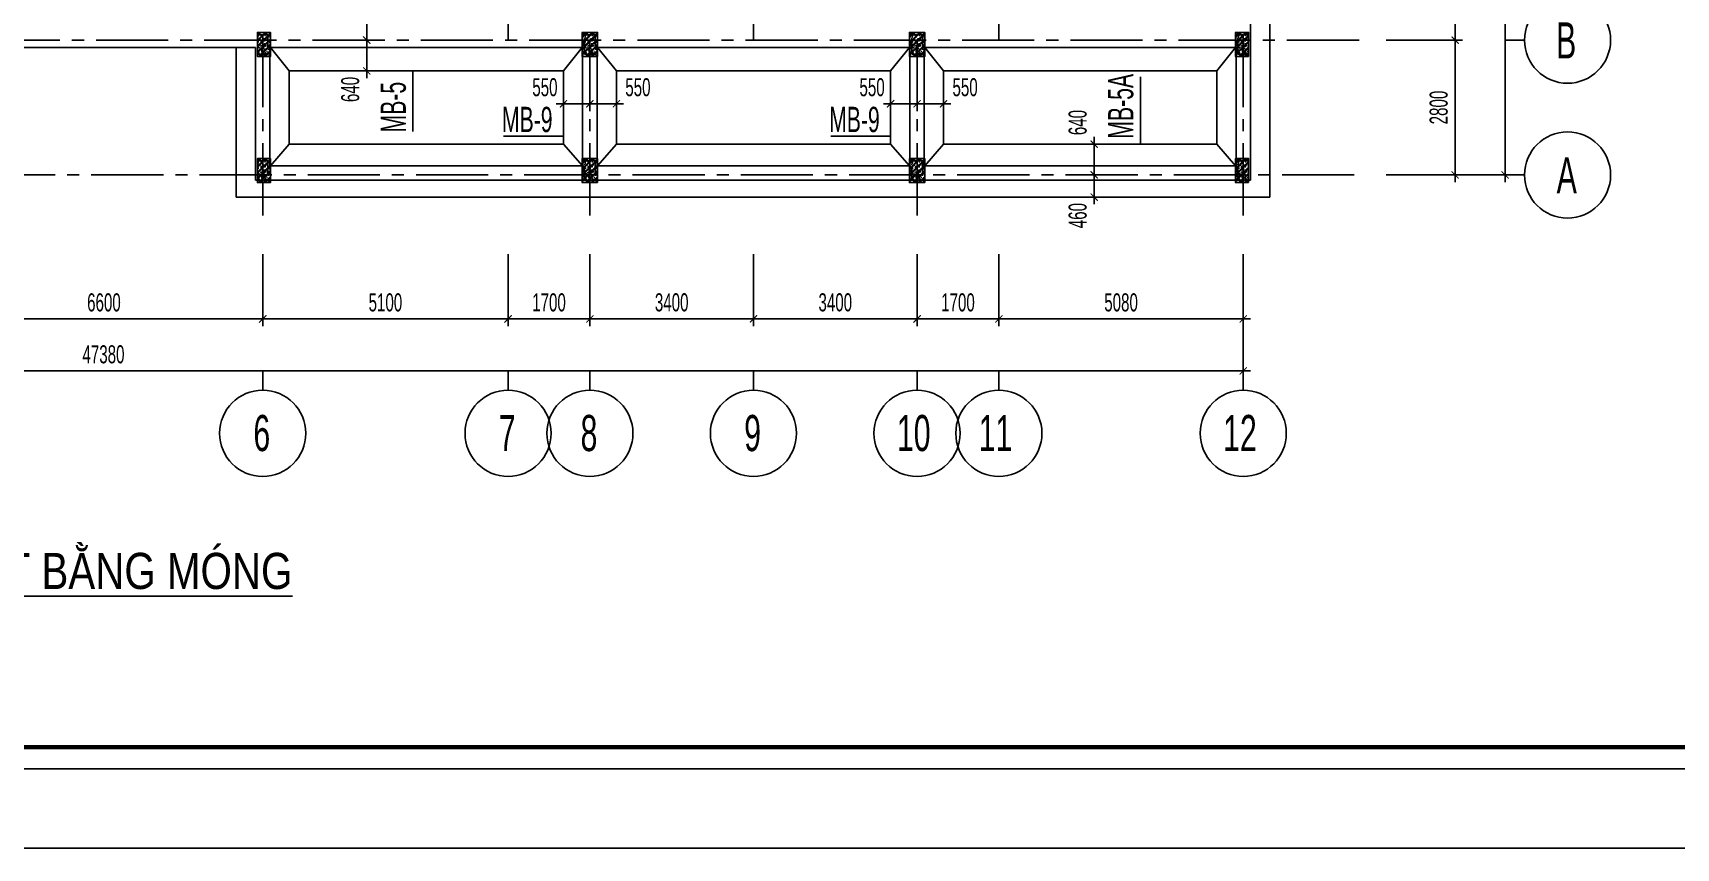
# Model space of a CAD drawing. Header units: millimetres. Extents: x 71 to 1994474, y -338610 to 1053.
# Drawn here: x 1906384 to 1940537, y -249616 to -232687 of the extents above; entities that cross this region are included whole.
import ezdxf
from ezdxf.enums import TextEntityAlignment as Align

# ---------------------------------------------------------------- set-up
doc = ezdxf.new("R2010")
doc.units = ezdxf.units.MM
doc.header["$LTSCALE"] = 1000
doc.header["$MEASUREMENT"] = 0
doc.header["$PDMODE"] = 3
doc.linetypes.add('CENTER2', pattern=[1.125, 0.75, -0.125, 0.125, -0.125])
doc.linetypes.add('HIDDEN', pattern=[0.375, 0.25, -0.125])
doc.layers.get('0').update_dxf_attribs({"linetype": 'CONTINUOUS'})
doc.layers.get('Defpoints').update_dxf_attribs({"linetype": 'CONTINUOUS'})
for name, color, linetype in [('CDC-KHUNGTEN', 7, 'CONTINUOUS'), ('CDC.01.AXIS', 160, 'CENTER2'), ('CDC.02.DIM', 1, 'CONTINUOUS'), ('CDC.03.BORDER', 3, 'CONTINUOUS'), ('CDC.04.HIDDEN', 8, 'HIDDEN'), ('CDC.06.TEXT', 2, 'CONTINUOUS'), ('CDC.09.COLUMN', 4, 'CONTINUOUS'), ('CDC.10.HATCH', 163, 'CONTINUOUS'), ('KCS_CHI', 1, 'CONTINUOUS')]:
    doc.layers.add(name, color=color, linetype=linetype)
doc.layers.add('Hatch1', color=250, linetype='CONTINUOUS', lineweight=5)
doc.styles.add('ARIAL', font='arial.ttf', dxfattribs={"width": 0.6})
doc.dimstyles.new('150', dxfattribs={"dimscale": 150, "dimtxt": 2.5, "dimasz": 1, "dimexe": 1, "dimexo": 0, "dimgap": 1, "dimtad": 1, "dimdec": 0, "dimdsep": 46, "dimtxsty": 'ARIAL', "dimblk": 'ARCHTICK', "dimcen": 1, "dimdle": 1, "dimclrd": 1, "dimclre": 1, "dimclrt": 2, "dimadec": 0, "dimazin": 0, "dimtfac": 0.00072, "dimtdec": 0, "dimtix": 1, "dimtmove": 2, "dimatfit": 3, "dimldrblk": 'ARCHTICK', "dimfxl": 1, "dimtolj": 1, "dimarcsym": 0})

# ---------------------------------------------------------------- blocks, each defined once
blk = doc.blocks.new('_ARCHTICK')
at = {"color": 0, "linetype": 'ByBlock', "const_width": 0.15}
blk.add_lwpolyline([(-0.5, -0.5), (0.5, 0.5)], dxfattribs=at)
blk = doc.blocks.new('*D18')
at = {"layer": 'CDC.02.DIM', "color": 1, "lineweight": -2, "transparency": 16777216}
for p, q in [((1936983, -235787), (1936983, -214707)), ((1934513, -214857), (1937133, -214857)), ((1934513, -235637), (1937133, -235637))]:
    blk.add_line(p, q, dxfattribs=at)
at = {"layer": 'Defpoints', "color": 0, "transparency": 16777216}
for p in [(1934513, -214857), (1936983, -214857), (1934513, -235637)]:
    blk.add_point(p, dxfattribs=at)
at = {"layer": 'CDC.02.DIM', "color": 1, "lineweight": -2, "transparency": 16777216, "xscale": 150, "yscale": 150, "zscale": 150}
for p, rotation in [((1936983, -214857), 90), ((1936983, -235637), 270)]:
    blk.add_blockref('_ARCHTICK', p, dxfattribs=dict(at, rotation=rotation))
at = {"layer": 'CDC.02.DIM', "color": 2, "transparency": 16777216, "insert": (1936642, -225247), "char_height": 375, "attachment_point": 5, "rotation": 90, "style": 'ARIAL'}
blk.add_mtext('\\A1;20780', dxfattribs=at)
blk = doc.blocks.new('*D19')
at = {"layer": 'CDC.02.DIM', "color": 1, "lineweight": -2, "transparency": 16777216}
for p, q in [((1934513, -232837), (1936094, -232837)), ((1935944, -235787), (1935944, -232687)), ((1934513, -235637), (1936094, -235637))]:
    blk.add_line(p, q, dxfattribs=at)
at = {"layer": 'Defpoints', "color": 0, "transparency": 16777216}
for p in [(1934513, -232837), (1935944, -232837), (1934513, -235637)]:
    blk.add_point(p, dxfattribs=at)
at = {"layer": 'CDC.02.DIM', "color": 1, "lineweight": -2, "transparency": 16777216, "xscale": 150, "yscale": 150, "zscale": 150}
for p, rotation in [((1935944, -232837), 90), ((1935944, -235637), 270)]:
    blk.add_blockref('_ARCHTICK', p, dxfattribs=dict(at, rotation=rotation))
at = {"layer": 'CDC.02.DIM', "color": 2, "transparency": 16777216, "insert": (1935603, -234237), "char_height": 375, "attachment_point": 5, "rotation": 90, "style": 'ARIAL'}
blk.add_mtext('\\A1;2800', dxfattribs=at)
blk = doc.blocks.new('*D20')
at = {"layer": 'CDC.02.DIM', "color": 1, "lineweight": -2, "transparency": 16777216}
for p, q in [((1934513, -228347), (1936094, -228347)), ((1935944, -232987), (1935944, -228197)), ((1934513, -232837), (1936094, -232837))]:
    blk.add_line(p, q, dxfattribs=at)
at = {"layer": 'Defpoints', "color": 0, "transparency": 16777216}
for p in [(1934513, -228347), (1935944, -228347), (1934513, -232837)]:
    blk.add_point(p, dxfattribs=at)
at = {"layer": 'CDC.02.DIM', "color": 1, "lineweight": -2, "transparency": 16777216, "xscale": 150, "yscale": 150, "zscale": 150}
for p, rotation in [((1935944, -228347), 90), ((1935944, -232837), 270)]:
    blk.add_blockref('_ARCHTICK', p, dxfattribs=dict(at, rotation=rotation))
at = {"layer": 'CDC.02.DIM', "color": 2, "transparency": 16777216, "insert": (1935603, -230592), "char_height": 375, "attachment_point": 5, "rotation": 90, "style": 'ARIAL'}
blk.add_mtext('\\A1;4490', dxfattribs=at)
blk = doc.blocks.new('*D42')
at = {"layer": 'CDC.02.DIM', "color": 1, "lineweight": -2, "transparency": 16777216}
for p, q in [((1913323, -232227), (1913323, -232987)), ((1912764, -232377), (1913473, -232377)), ((1912764, -232837), (1913473, -232837))]:
    blk.add_line(p, q, dxfattribs=at)
at = {"layer": 'Defpoints', "color": 0, "transparency": 16777216}
for p in [(1912764, -232377), (1912764, -232837), (1913323, -232837)]:
    blk.add_point(p, dxfattribs=at)
at = {"layer": 'CDC.02.DIM', "color": 1, "lineweight": -2, "transparency": 16777216, "xscale": 150, "yscale": 150, "zscale": 150}
for p, rotation in [((1913323, -232377), 90), ((1913323, -232837), 270)]:
    blk.add_blockref('_ARCHTICK', p, dxfattribs=dict(at, rotation=rotation))
at = {"layer": 'CDC.02.DIM', "color": 2, "transparency": 16777216, "insert": (1912981, -231929), "char_height": 375, "attachment_point": 5, "rotation": 90, "style": 'ARIAL'}
blk.add_mtext('\\A1;460', dxfattribs=at)
blk = doc.blocks.new('*D43')
at = {"layer": 'CDC.02.DIM', "color": 1, "lineweight": -2, "transparency": 16777216}
for p, q in [((1912764, -232837), (1913473, -232837)), ((1913323, -232687), (1913323, -233627)), ((1912764, -233477), (1913473, -233477))]:
    blk.add_line(p, q, dxfattribs=at)
at = {"layer": 'Defpoints', "color": 0, "transparency": 16777216}
for p in [(1912764, -232837), (1912764, -233477), (1913323, -233477)]:
    blk.add_point(p, dxfattribs=at)
at = {"layer": 'CDC.02.DIM', "color": 1, "lineweight": -2, "transparency": 16777216, "xscale": 150, "yscale": 150, "zscale": 150}
for p, rotation in [((1913323, -232837), 90), ((1913323, -233477), 270)]:
    blk.add_blockref('_ARCHTICK', p, dxfattribs=dict(at, rotation=rotation))
at = {"layer": 'CDC.02.DIM', "color": 2, "transparency": 16777216, "insert": (1912981, -233862), "char_height": 375, "attachment_point": 5, "rotation": 90, "style": 'ARIAL'}
blk.add_mtext('\\A1;640', dxfattribs=at)
blk = doc.blocks.new('*D44')
at = {"layer": 'CDC.02.DIM', "color": 1, "lineweight": -2, "transparency": 16777216}
for p, q in [((1928442, -234847), (1928442, -235787)), ((1927883, -234997), (1928592, -234997)), ((1927883, -235637), (1928592, -235637))]:
    blk.add_line(p, q, dxfattribs=at)
at = {"layer": 'Defpoints', "color": 0, "transparency": 16777216}
for p in [(1927883, -234997), (1927883, -235637), (1928442, -235637)]:
    blk.add_point(p, dxfattribs=at)
at = {"layer": 'CDC.02.DIM', "color": 1, "lineweight": -2, "transparency": 16777216, "xscale": 150, "yscale": 150, "zscale": 150}
for p, rotation in [((1928442, -234997), 90), ((1928442, -235637), 270)]:
    blk.add_blockref('_ARCHTICK', p, dxfattribs=dict(at, rotation=rotation))
at = {"layer": 'CDC.02.DIM', "color": 2, "transparency": 16777216, "insert": (1928100, -234549), "char_height": 375, "attachment_point": 5, "rotation": 90, "style": 'ARIAL'}
blk.add_mtext('\\A1;640', dxfattribs=at)
blk = doc.blocks.new('*D45')
at = {"layer": 'CDC.02.DIM', "color": 1, "lineweight": -2, "transparency": 16777216}
for p, q in [((1927883, -235637), (1928592, -235637)), ((1928442, -235487), (1928442, -236247)), ((1927883, -236097), (1928592, -236097))]:
    blk.add_line(p, q, dxfattribs=at)
at = {"layer": 'Defpoints', "color": 0, "transparency": 16777216}
for p in [(1927883, -235637), (1927883, -236097), (1928442, -236097)]:
    blk.add_point(p, dxfattribs=at)
at = {"layer": 'CDC.02.DIM', "color": 1, "lineweight": -2, "transparency": 16777216, "xscale": 150, "yscale": 150, "zscale": 150}
for p, rotation in [((1928442, -235637), 90), ((1928442, -236097), 270)]:
    blk.add_blockref('_ARCHTICK', p, dxfattribs=dict(at, rotation=rotation))
at = {"layer": 'CDC.02.DIM', "color": 2, "transparency": 16777216, "insert": (1928100, -236482), "char_height": 375, "attachment_point": 5, "rotation": 90, "style": 'ARIAL'}
blk.add_mtext('\\A1;460', dxfattribs=at)
blk = doc.blocks.new('*D66')
at = {"layer": 'CDC.02.DIM', "color": 1, "lineweight": -2, "transparency": 16777216}
for p, q in [((1917961, -233615), (1917961, -234310)), ((1918511, -233615), (1918511, -234310)), ((1918661, -234160), (1917811, -234160))]:
    blk.add_line(p, q, dxfattribs=at)
at = {"layer": 'Defpoints', "color": 0, "transparency": 16777216}
for p in [(1917961, -233615), (1918511, -233615), (1917961, -234160)]:
    blk.add_point(p, dxfattribs=at)
at = {"layer": 'CDC.02.DIM', "color": 1, "lineweight": -2, "transparency": 16777216, "xscale": 150, "yscale": 150, "zscale": 150, "rotation": 180}
blk.add_blockref('_ARCHTICK', (1917961, -234160), dxfattribs=at)
at = {"layer": 'CDC.02.DIM', "color": 1, "lineweight": -2, "transparency": 16777216, "xscale": 150, "yscale": 150, "zscale": 150}
blk.add_blockref('_ARCHTICK', (1918511, -234160), dxfattribs=at)
at = {"layer": 'CDC.02.DIM', "color": 2, "transparency": 16777216, "insert": (1918959, -233818), "char_height": 375, "attachment_point": 5, "style": 'ARIAL'}
blk.add_mtext('\\A1;550', dxfattribs=at)
blk = doc.blocks.new('*D67')
at = {"layer": 'CDC.02.DIM', "color": 1, "lineweight": -2, "transparency": 16777216}
for p, q in [((1917411, -233615), (1917411, -234310)), ((1917961, -233615), (1917961, -234310)), ((1918111, -234160), (1917261, -234160))]:
    blk.add_line(p, q, dxfattribs=at)
at = {"layer": 'Defpoints', "color": 0, "transparency": 16777216}
for p in [(1917411, -233615), (1917961, -233615), (1917411, -234160)]:
    blk.add_point(p, dxfattribs=at)
at = {"layer": 'CDC.02.DIM', "color": 1, "lineweight": -2, "transparency": 16777216, "xscale": 150, "yscale": 150, "zscale": 150, "rotation": 180}
blk.add_blockref('_ARCHTICK', (1917411, -234160), dxfattribs=at)
at = {"layer": 'CDC.02.DIM', "color": 1, "lineweight": -2, "transparency": 16777216, "xscale": 150, "yscale": 150, "zscale": 150}
blk.add_blockref('_ARCHTICK', (1917961, -234160), dxfattribs=at)
at = {"layer": 'CDC.02.DIM', "color": 2, "transparency": 16777216, "insert": (1917026, -233818), "char_height": 375, "attachment_point": 5, "style": 'ARIAL'}
blk.add_mtext('\\A1;550', dxfattribs=at)
blk = doc.blocks.new('*D68')
at = {"layer": 'CDC.02.DIM', "color": 1, "lineweight": -2, "transparency": 16777216}
for p, q in [((1924761, -233615), (1924761, -234310)), ((1925311, -233615), (1925311, -234310)), ((1925461, -234160), (1924611, -234160))]:
    blk.add_line(p, q, dxfattribs=at)
at = {"layer": 'Defpoints', "color": 0, "transparency": 16777216}
for p in [(1924761, -233615), (1925311, -233615), (1924761, -234160)]:
    blk.add_point(p, dxfattribs=at)
at = {"layer": 'CDC.02.DIM', "color": 1, "lineweight": -2, "transparency": 16777216, "xscale": 150, "yscale": 150, "zscale": 150, "rotation": 180}
blk.add_blockref('_ARCHTICK', (1924761, -234160), dxfattribs=at)
at = {"layer": 'CDC.02.DIM', "color": 1, "lineweight": -2, "transparency": 16777216, "xscale": 150, "yscale": 150, "zscale": 150}
blk.add_blockref('_ARCHTICK', (1925311, -234160), dxfattribs=at)
at = {"layer": 'CDC.02.DIM', "color": 2, "transparency": 16777216, "insert": (1925759, -233818), "char_height": 375, "attachment_point": 5, "style": 'ARIAL'}
blk.add_mtext('\\A1;550', dxfattribs=at)
blk = doc.blocks.new('*D69')
at = {"layer": 'CDC.02.DIM', "color": 1, "lineweight": -2, "transparency": 16777216}
for p, q in [((1924211, -233615), (1924211, -234310)), ((1924761, -233615), (1924761, -234310)), ((1924911, -234160), (1924061, -234160))]:
    blk.add_line(p, q, dxfattribs=at)
at = {"layer": 'Defpoints', "color": 0, "transparency": 16777216}
for p in [(1924211, -233615), (1924761, -233615), (1924211, -234160)]:
    blk.add_point(p, dxfattribs=at)
at = {"layer": 'CDC.02.DIM', "color": 1, "lineweight": -2, "transparency": 16777216, "xscale": 150, "yscale": 150, "zscale": 150, "rotation": 180}
blk.add_blockref('_ARCHTICK', (1924211, -234160), dxfattribs=at)
at = {"layer": 'CDC.02.DIM', "color": 1, "lineweight": -2, "transparency": 16777216, "xscale": 150, "yscale": 150, "zscale": 150}
blk.add_blockref('_ARCHTICK', (1924761, -234160), dxfattribs=at)
at = {"layer": 'CDC.02.DIM', "color": 2, "transparency": 16777216, "insert": (1923826, -233818), "char_height": 375, "attachment_point": 5, "style": 'ARIAL'}
blk.add_mtext('\\A1;550', dxfattribs=at)
blk = doc.blocks.new('*D439')
at = {"layer": 'CDC.02.DIM', "color": 1, "lineweight": -2, "transparency": 16777216}
for p, q in [((1884161, -237280), (1884161, -239856)), ((1931541, -237280), (1931541, -239856)), ((1884011, -239706), (1931691, -239706))]:
    blk.add_line(p, q, dxfattribs=at)
at = {"layer": 'Defpoints', "color": 0, "transparency": 16777216}
for p in [(1884161, -237280), (1931541, -237280), (1931541, -239706)]:
    blk.add_point(p, dxfattribs=at)
at = {"layer": 'CDC.02.DIM', "color": 1, "lineweight": -2, "transparency": 16777216, "xscale": 150, "yscale": 150, "zscale": 150, "rotation": 180}
blk.add_blockref('_ARCHTICK', (1884161, -239706), dxfattribs=at)
at = {"layer": 'CDC.02.DIM', "color": 1, "lineweight": -2, "transparency": 16777216, "xscale": 150, "yscale": 150, "zscale": 150}
blk.add_blockref('_ARCHTICK', (1931541, -239706), dxfattribs=at)
at = {"layer": 'CDC.02.DIM', "color": 2, "transparency": 16777216, "insert": (1907851, -239364), "char_height": 375, "attachment_point": 5, "style": 'ARIAL'}
blk.add_mtext('\\A1;47380', dxfattribs=at)
blk = doc.blocks.new('*D442')
at = {"layer": 'CDC.02.DIM', "color": 1, "lineweight": -2, "transparency": 16777216}
for p, q in [((1904561, -237280), (1904561, -238777)), ((1911161, -237280), (1911161, -238777)), ((1904411, -238627), (1911311, -238627))]:
    blk.add_line(p, q, dxfattribs=at)
at = {"layer": 'Defpoints', "color": 0, "transparency": 16777216}
for p in [(1904561, -237280), (1911161, -237280), (1911161, -238627)]:
    blk.add_point(p, dxfattribs=at)
at = {"layer": 'CDC.02.DIM', "color": 1, "lineweight": -2, "transparency": 16777216, "xscale": 150, "yscale": 150, "zscale": 150, "rotation": 180}
blk.add_blockref('_ARCHTICK', (1904561, -238627), dxfattribs=at)
at = {"layer": 'CDC.02.DIM', "color": 1, "lineweight": -2, "transparency": 16777216, "xscale": 150, "yscale": 150, "zscale": 150}
blk.add_blockref('_ARCHTICK', (1911161, -238627), dxfattribs=at)
at = {"layer": 'CDC.02.DIM', "color": 2, "transparency": 16777216, "insert": (1907861, -238286), "char_height": 375, "attachment_point": 5, "style": 'ARIAL'}
blk.add_mtext('\\A1;6600', dxfattribs=at)
blk = doc.blocks.new('*D443')
at = {"layer": 'CDC.02.DIM', "color": 1, "lineweight": -2, "transparency": 16777216}
for p, q in [((1917961, -237280), (1917961, -238777)), ((1921361, -237280), (1921361, -238777)), ((1917811, -238627), (1921511, -238627))]:
    blk.add_line(p, q, dxfattribs=at)
at = {"layer": 'Defpoints', "color": 0, "transparency": 16777216}
for p in [(1917961, -237280), (1921361, -237280), (1921361, -238627)]:
    blk.add_point(p, dxfattribs=at)
at = {"layer": 'CDC.02.DIM', "color": 1, "lineweight": -2, "transparency": 16777216, "xscale": 150, "yscale": 150, "zscale": 150, "rotation": 180}
blk.add_blockref('_ARCHTICK', (1917961, -238627), dxfattribs=at)
at = {"layer": 'CDC.02.DIM', "color": 1, "lineweight": -2, "transparency": 16777216, "xscale": 150, "yscale": 150, "zscale": 150}
blk.add_blockref('_ARCHTICK', (1921361, -238627), dxfattribs=at)
at = {"layer": 'CDC.02.DIM', "color": 2, "transparency": 16777216, "insert": (1919661, -238285), "char_height": 375, "attachment_point": 5, "style": 'ARIAL'}
blk.add_mtext('\\A1;3400', dxfattribs=at)
blk = doc.blocks.new('*D444')
at = {"layer": 'CDC.02.DIM', "color": 1, "lineweight": -2, "transparency": 16777216}
for p, q in [((1926461, -237280), (1926461, -238777)), ((1931541, -237280), (1931541, -238777)), ((1926311, -238627), (1931691, -238627))]:
    blk.add_line(p, q, dxfattribs=at)
at = {"layer": 'Defpoints', "color": 0, "transparency": 16777216}
for p in [(1926461, -237280), (1931541, -237280), (1931541, -238627)]:
    blk.add_point(p, dxfattribs=at)
at = {"layer": 'CDC.02.DIM', "color": 1, "lineweight": -2, "transparency": 16777216, "xscale": 150, "yscale": 150, "zscale": 150, "rotation": 180}
blk.add_blockref('_ARCHTICK', (1926461, -238627), dxfattribs=at)
at = {"layer": 'CDC.02.DIM', "color": 1, "lineweight": -2, "transparency": 16777216, "xscale": 150, "yscale": 150, "zscale": 150}
blk.add_blockref('_ARCHTICK', (1931541, -238627), dxfattribs=at)
at = {"layer": 'CDC.02.DIM', "color": 2, "transparency": 16777216, "insert": (1929001, -238286), "char_height": 375, "attachment_point": 5, "style": 'ARIAL'}
blk.add_mtext('\\A1;5080', dxfattribs=at)
blk = doc.blocks.new('*D445')
at = {"layer": 'CDC.02.DIM', "color": 1, "lineweight": -2, "transparency": 16777216}
for p, q in [((1911161, -237280), (1911161, -238777)), ((1916261, -237280), (1916261, -238777)), ((1911011, -238627), (1916411, -238627))]:
    blk.add_line(p, q, dxfattribs=at)
at = {"layer": 'Defpoints', "color": 0, "transparency": 16777216}
for p in [(1911161, -237280), (1916261, -237280), (1916261, -238627)]:
    blk.add_point(p, dxfattribs=at)
at = {"layer": 'CDC.02.DIM', "color": 1, "lineweight": -2, "transparency": 16777216, "xscale": 150, "yscale": 150, "zscale": 150, "rotation": 180}
blk.add_blockref('_ARCHTICK', (1911161, -238627), dxfattribs=at)
at = {"layer": 'CDC.02.DIM', "color": 1, "lineweight": -2, "transparency": 16777216, "xscale": 150, "yscale": 150, "zscale": 150}
blk.add_blockref('_ARCHTICK', (1916261, -238627), dxfattribs=at)
at = {"layer": 'CDC.02.DIM', "color": 2, "transparency": 16777216, "insert": (1913711, -238286), "char_height": 375, "attachment_point": 5, "style": 'ARIAL'}
blk.add_mtext('\\A1;5100', dxfattribs=at)
blk = doc.blocks.new('*D446')
at = {"layer": 'CDC.02.DIM', "color": 1, "lineweight": -2, "transparency": 16777216}
for p, q in [((1921361, -237280), (1921361, -238777)), ((1924761, -237280), (1924761, -238777)), ((1924911, -238627), (1921211, -238627))]:
    blk.add_line(p, q, dxfattribs=at)
at = {"layer": 'Defpoints', "color": 0, "transparency": 16777216}
for p in [(1921361, -237280), (1924761, -237280), (1921361, -238627)]:
    blk.add_point(p, dxfattribs=at)
at = {"layer": 'CDC.02.DIM', "color": 1, "lineweight": -2, "transparency": 16777216, "xscale": 150, "yscale": 150, "zscale": 150, "rotation": 180}
blk.add_blockref('_ARCHTICK', (1921361, -238627), dxfattribs=at)
at = {"layer": 'CDC.02.DIM', "color": 1, "lineweight": -2, "transparency": 16777216, "xscale": 150, "yscale": 150, "zscale": 150}
blk.add_blockref('_ARCHTICK', (1924761, -238627), dxfattribs=at)
at = {"layer": 'CDC.02.DIM', "color": 2, "transparency": 16777216, "insert": (1923061, -238285), "char_height": 375, "attachment_point": 5, "style": 'ARIAL'}
blk.add_mtext('\\A1;3400', dxfattribs=at)
blk = doc.blocks.new('*D449')
at = {"layer": 'CDC.02.DIM', "color": 1, "lineweight": -2, "transparency": 16777216}
for p, q in [((1924761, -237280), (1924761, -238777)), ((1926461, -237280), (1926461, -238777)), ((1926611, -238627), (1924611, -238627))]:
    blk.add_line(p, q, dxfattribs=at)
at = {"layer": 'Defpoints', "color": 0, "transparency": 16777216}
for p in [(1924761, -237280), (1926461, -237280), (1924761, -238627)]:
    blk.add_point(p, dxfattribs=at)
at = {"layer": 'CDC.02.DIM', "color": 1, "lineweight": -2, "transparency": 16777216, "xscale": 150, "yscale": 150, "zscale": 150, "rotation": 180}
blk.add_blockref('_ARCHTICK', (1924761, -238627), dxfattribs=at)
at = {"layer": 'CDC.02.DIM', "color": 1, "lineweight": -2, "transparency": 16777216, "xscale": 150, "yscale": 150, "zscale": 150}
blk.add_blockref('_ARCHTICK', (1926461, -238627), dxfattribs=at)
at = {"layer": 'CDC.02.DIM', "color": 2, "transparency": 16777216, "insert": (1925611, -238286), "char_height": 375, "attachment_point": 5, "style": 'ARIAL'}
blk.add_mtext('\\A1;1700', dxfattribs=at)
blk = doc.blocks.new('*D450')
at = {"layer": 'CDC.02.DIM', "color": 1, "lineweight": -2, "transparency": 16777216}
for p, q in [((1916261, -237280), (1916261, -238777)), ((1917961, -237280), (1917961, -238777)), ((1916111, -238627), (1918111, -238627))]:
    blk.add_line(p, q, dxfattribs=at)
at = {"layer": 'Defpoints', "color": 0, "transparency": 16777216}
for p in [(1916261, -237280), (1917961, -237280), (1917961, -238627)]:
    blk.add_point(p, dxfattribs=at)
at = {"layer": 'CDC.02.DIM', "color": 1, "lineweight": -2, "transparency": 16777216, "xscale": 150, "yscale": 150, "zscale": 150, "rotation": 180}
blk.add_blockref('_ARCHTICK', (1916261, -238627), dxfattribs=at)
at = {"layer": 'CDC.02.DIM', "color": 1, "lineweight": -2, "transparency": 16777216, "xscale": 150, "yscale": 150, "zscale": 150}
blk.add_blockref('_ARCHTICK', (1917961, -238627), dxfattribs=at)
at = {"layer": 'CDC.02.DIM', "color": 2, "transparency": 16777216, "insert": (1917111, -238286), "char_height": 375, "attachment_point": 5, "style": 'ARIAL'}
blk.add_mtext('\\A1;1700', dxfattribs=at)
blk = doc.blocks.new('Khung tên chuẩn')
at = {"layer": 'CDC-KHUNGTEN', "color": 8}
blk.add_lwpolyline([(30850, -246609), (38754, -246609), (38754, -189409), (-41246, -189409), (-41246, -246609), (30850, -246609)], dxfattribs=at)
at = {"layer": 'CDC-KHUNGTEN', "color": 255, "lineweight": 60}
blk.add_lwpolyline([(30654, -246309), (30654, -189709), (-40946, -189709), (-40946, -246309), (30654, -246309)], close=True, dxfattribs=at)
at = {"layer": 'Defpoints', "color": 1, "ltscale": 0.2}
blk.add_lwpolyline([(-44246, -247709), (-44246, -188309), (39854, -188309), (39854, -247709), (-44246, -247709)], close=True, dxfattribs=at)

msp = doc.modelspace()

# ---------------------------------------------------------------- hatches: boundary and pattern name
at = {"layer": 'CDC.10.HATCH'}
h = msp.add_hatch(dxfattribs=at)
h.set_pattern_fill('1BETONG2-BOP', color=256, scale=20, angle=90, style=0, pattern_type=2)
h.set_pattern_definition([(140, (25622.73, -388975.18), (12.550427, 143.4520365), [15, -165]), (85, (25622.73, -388975.18), (-150.438427, -27.750267), [12, -132]), (190.4514, (25623.78, -388963.22), (-137.887908, 115.701876), [12.748038, -140.228422]), (136.1842, (25582.73, -388975.18), (33.103803, 213.44821), [22.5, -247.5]), (186.6356, (25585.49, -388957.39), (-194.823574, 186.93254), [19.122058, -210.3426]), (81.1842, (25582.73, -388975.18), (-194.82372, 186.93239), [18, -198]), (111, (25592.73, -388955.18), (80.523778, 119.3814104), [15, -165]), (316, (25592.73, -388955.18), (73.107962, 134.376424), [12, -132]), (161.4514, (25599.44, -388945.23), (-64.506099, 168.044526), [12.748038, -140.228422]), (157.5, (25622.73, -388975.175), (-58.8748924, -31.1832367), [0, -130.4, 0, -134, 0, -132.5]), (94.5, (25622.73, -388975.175), (-76.0206377, 56.6701848), [0, -76.4, 0, -127.4, 0, -50.5]), (57.5, (25622.73, -389019.775), (4.5109743, 106.7644872), [0, -50, 0, -156, 0, -207]), (47.5, (25622.73, -389039.775), (-20.0209965, 116.637234), [0, -65, 0, -103.6, 0, -147]), (45, (25622.73, -388975.175), (-60.1040764, 60.1040764), []), (45, (25598.23, -388975.175), (-60.1040764, 60.1040764), [])])
h.paths.add_polyline_path([(1911050.5, -232677.5), (1911050.5, -233177.5), (1911320.5, -233177.5), (1911320.5, -232677.5)])
h = msp.add_hatch(dxfattribs=at)
h.set_pattern_fill('1BETONG2-BOP', color=256, scale=20, angle=90, style=0, pattern_type=2)
h.set_pattern_definition([(140, (32422.73, -388975.18), (12.550427, 143.4520365), [15, -165]), (85, (32422.73, -388975.18), (-150.438427, -27.750267), [12, -132]), (190.4514, (32423.78, -388963.22), (-137.887908, 115.701876), [12.748038, -140.228422]), (136.1842, (32382.73, -388975.18), (33.103803, 213.44821), [22.5, -247.5]), (186.6356, (32385.49, -388957.39), (-194.823574, 186.93254), [19.122058, -210.3426]), (81.1842, (32382.73, -388975.18), (-194.82372, 186.93239), [18, -198]), (111, (32392.73, -388955.18), (80.523778, 119.3814104), [15, -165]), (316, (32392.73, -388955.18), (73.107962, 134.376424), [12, -132]), (161.4514, (32399.44, -388945.23), (-64.506099, 168.044526), [12.748038, -140.228422]), (157.5, (32422.73, -388975.175), (-58.8748924, -31.1832367), [0, -130.4, 0, -134, 0, -132.5]), (94.5, (32422.73, -388975.175), (-76.0206377, 56.6701848), [0, -76.4, 0, -127.4, 0, -50.5]), (57.5, (32422.73, -389019.775), (4.5109743, 106.7644872), [0, -50, 0, -156, 0, -207]), (47.5, (32422.73, -389039.775), (-20.0209965, 116.637234), [0, -65, 0, -103.6, 0, -147]), (45, (32422.73, -388975.175), (-60.1040764, 60.1040764), []), (45, (32398.23, -388975.175), (-60.1040764, 60.1040764), [])])
h.paths.add_polyline_path([(1918120.5, -232677.5), (1917800.5, -232677.5), (1917800.5, -233177.5), (1918120.5, -233177.5)])
h = msp.add_hatch(dxfattribs=at)
h.set_pattern_fill('1BETONG2-BOP', color=256, scale=20, angle=90, style=0, pattern_type=2)
h.set_pattern_definition([(140, (39222.73, -388975.18), (12.550427, 143.4520365), [15, -165]), (85, (39222.73, -388975.18), (-150.438427, -27.750267), [12, -132]), (190.4514, (39223.78, -388963.22), (-137.887908, 115.701876), [12.748038, -140.228422]), (136.1842, (39182.73, -388975.18), (33.103803, 213.44821), [22.5, -247.5]), (186.6356, (39185.49, -388957.39), (-194.823574, 186.93254), [19.122058, -210.3426]), (81.1842, (39182.73, -388975.18), (-194.82372, 186.93239), [18, -198]), (111, (39192.73, -388955.18), (80.523778, 119.3814104), [15, -165]), (316, (39192.73, -388955.18), (73.107962, 134.376424), [12, -132]), (161.4514, (39199.44, -388945.23), (-64.506099, 168.044526), [12.748038, -140.228422]), (157.5, (39222.73, -388975.175), (-58.8748924, -31.1832367), [0, -130.4, 0, -134, 0, -132.5]), (94.5, (39222.73, -388975.175), (-76.0206377, 56.6701848), [0, -76.4, 0, -127.4, 0, -50.5]), (57.5, (39222.73, -389019.775), (4.5109743, 106.7644872), [0, -50, 0, -156, 0, -207]), (47.5, (39222.73, -389039.775), (-20.0209965, 116.637234), [0, -65, 0, -103.6, 0, -147]), (45, (39222.73, -388975.175), (-60.1040764, 60.1040764), []), (45, (39198.23, -388975.175), (-60.1040764, 60.1040764), [])])
h.paths.add_polyline_path([(1924920.5, -232677.5), (1924600.5, -232677.5), (1924600.5, -233177.5), (1924920.5, -233177.5)])
h = msp.add_hatch(dxfattribs=at)
h.set_pattern_fill('1BETONG2-BOP', color=256, scale=20, angle=90, style=0, pattern_type=2)
h.set_pattern_definition([(140, (46002.73, -388975.18), (12.550427, 143.4520365), [15, -165]), (85, (46002.73, -388975.18), (-150.438427, -27.750267), [12, -132]), (190.4514, (46003.78, -388963.22), (-137.887908, 115.701876), [12.748038, -140.228422]), (136.1842, (45962.73, -388975.18), (33.103803, 213.44821), [22.5, -247.5]), (186.6356, (45965.49, -388957.39), (-194.823574, 186.93254), [19.122058, -210.3426]), (81.1842, (45962.73, -388975.18), (-194.82372, 186.93239), [18, -198]), (111, (45972.73, -388955.18), (80.523778, 119.3814104), [15, -165]), (316, (45972.73, -388955.18), (73.107962, 134.376424), [12, -132]), (161.4514, (45979.44, -388945.23), (-64.506099, 168.044526), [12.748038, -140.228422]), (157.5, (46002.73, -388975.175), (-58.8748924, -31.1832367), [0, -130.4, 0, -134, 0, -132.5]), (94.5, (46002.73, -388975.175), (-76.0206377, 56.6701848), [0, -76.4, 0, -127.4, 0, -50.5]), (57.5, (46002.73, -389019.775), (4.5109743, 106.7644872), [0, -50, 0, -156, 0, -207]), (47.5, (46002.73, -389039.775), (-20.0209965, 116.637234), [0, -65, 0, -103.6, 0, -147]), (45, (46002.73, -388975.175), (-60.1040764, 60.1040764), []), (45, (45978.23, -388975.175), (-60.1040764, 60.1040764), [])])
h.paths.add_polyline_path([(1931650.5, -233177.5), (1931650.5, -232677.5), (1931380.5, -232677.5), (1931380.5, -233177.5)])
h = msp.add_hatch(dxfattribs=at)
h.set_pattern_fill('1BETONG2-BOP', color=256, scale=20, angle=90, style=0, pattern_type=2)
h.set_pattern_definition([(140, (25622.73, -391595.18), (12.550427, 143.4520365), [15, -165]), (85, (25622.73, -391595.18), (-150.438427, -27.750267), [12, -132]), (190.4514, (25623.78, -391583.22), (-137.887908, 115.701876), [12.748038, -140.228422]), (136.1842, (25582.73, -391595.18), (33.103803, 213.44821), [22.5, -247.5]), (186.6356, (25585.49, -391577.39), (-194.823574, 186.93254), [19.122058, -210.3426]), (81.1842, (25582.73, -391595.18), (-194.82372, 186.93239), [18, -198]), (111, (25592.73, -391575.18), (80.523778, 119.3814104), [15, -165]), (316, (25592.73, -391575.18), (73.107962, 134.376424), [12, -132]), (161.4514, (25599.44, -391565.23), (-64.506099, 168.044526), [12.748038, -140.228422]), (157.5, (25622.73, -391595.175), (-58.8748924, -31.1832367), [0, -130.4, 0, -134, 0, -132.5]), (94.5, (25622.73, -391595.175), (-76.0206377, 56.6701848), [0, -76.4, 0, -127.4, 0, -50.5]), (57.5, (25622.73, -391639.775), (4.5109743, 106.7644872), [0, -50, 0, -156, 0, -207]), (47.5, (25622.73, -391659.775), (-20.0209965, 116.637234), [0, -65, 0, -103.6, 0, -147]), (45, (25622.73, -391595.175), (-60.1040764, 60.1040764), []), (45, (25598.23, -391595.175), (-60.1040764, 60.1040764), [])])
h.paths.add_polyline_path([(1911050.5, -235297.5), (1911050.5, -235797.5), (1911320.5, -235797.5), (1911320.5, -235297.5)])
h = msp.add_hatch(dxfattribs=at)
h.set_pattern_fill('1BETONG2-BOP', color=256, scale=20, angle=90, style=0, pattern_type=2)
h.set_pattern_definition([(140, (32422.73, -391595.18), (12.550427, 143.4520365), [15, -165]), (85, (32422.73, -391595.18), (-150.438427, -27.750267), [12, -132]), (190.4514, (32423.78, -391583.22), (-137.887908, 115.701876), [12.748038, -140.228422]), (136.1842, (32382.73, -391595.18), (33.103803, 213.44821), [22.5, -247.5]), (186.6356, (32385.49, -391577.39), (-194.823574, 186.93254), [19.122058, -210.3426]), (81.1842, (32382.73, -391595.18), (-194.82372, 186.93239), [18, -198]), (111, (32392.73, -391575.18), (80.523778, 119.3814104), [15, -165]), (316, (32392.73, -391575.18), (73.107962, 134.376424), [12, -132]), (161.4514, (32399.44, -391565.23), (-64.506099, 168.044526), [12.748038, -140.228422]), (157.5, (32422.73, -391595.175), (-58.8748924, -31.1832367), [0, -130.4, 0, -134, 0, -132.5]), (94.5, (32422.73, -391595.175), (-76.0206377, 56.6701848), [0, -76.4, 0, -127.4, 0, -50.5]), (57.5, (32422.73, -391639.775), (4.5109743, 106.7644872), [0, -50, 0, -156, 0, -207]), (47.5, (32422.73, -391659.775), (-20.0209965, 116.637234), [0, -65, 0, -103.6, 0, -147]), (45, (32422.73, -391595.175), (-60.1040764, 60.1040764), []), (45, (32398.23, -391595.175), (-60.1040764, 60.1040764), [])])
h.paths.add_polyline_path([(1918120.5, -235297.5), (1917800.5, -235297.5), (1917800.5, -235797.5), (1918120.5, -235797.5)])
h = msp.add_hatch(dxfattribs=at)
h.set_pattern_fill('1BETONG2-BOP', color=256, scale=20, angle=90, style=0, pattern_type=2)
h.set_pattern_definition([(140, (39222.73, -391595.18), (12.550427, 143.4520365), [15, -165]), (85, (39222.73, -391595.18), (-150.438427, -27.750267), [12, -132]), (190.4514, (39223.78, -391583.22), (-137.887908, 115.701876), [12.748038, -140.228422]), (136.1842, (39182.73, -391595.18), (33.103803, 213.44821), [22.5, -247.5]), (186.6356, (39185.49, -391577.39), (-194.823574, 186.93254), [19.122058, -210.3426]), (81.1842, (39182.73, -391595.18), (-194.82372, 186.93239), [18, -198]), (111, (39192.73, -391575.18), (80.523778, 119.3814104), [15, -165]), (316, (39192.73, -391575.18), (73.107962, 134.376424), [12, -132]), (161.4514, (39199.44, -391565.23), (-64.506099, 168.044526), [12.748038, -140.228422]), (157.5, (39222.73, -391595.175), (-58.8748924, -31.1832367), [0, -130.4, 0, -134, 0, -132.5]), (94.5, (39222.73, -391595.175), (-76.0206377, 56.6701848), [0, -76.4, 0, -127.4, 0, -50.5]), (57.5, (39222.73, -391639.775), (4.5109743, 106.7644872), [0, -50, 0, -156, 0, -207]), (47.5, (39222.73, -391659.775), (-20.0209965, 116.637234), [0, -65, 0, -103.6, 0, -147]), (45, (39222.73, -391595.175), (-60.1040764, 60.1040764), []), (45, (39198.23, -391595.175), (-60.1040764, 60.1040764), [])])
h.paths.add_polyline_path([(1924920.5, -235297.5), (1924600.5, -235297.5), (1924600.5, -235797.5), (1924920.5, -235797.5)])
h = msp.add_hatch(dxfattribs=at)
h.set_pattern_fill('1BETONG2-BOP', color=256, scale=20, angle=90, style=0, pattern_type=2)
h.set_pattern_definition([(140, (46002.73, -391595.18), (12.550427, 143.4520365), [15, -165]), (85, (46002.73, -391595.18), (-150.438427, -27.750267), [12, -132]), (190.4514, (46003.78, -391583.22), (-137.887908, 115.701876), [12.748038, -140.228422]), (136.1842, (45962.73, -391595.18), (33.103803, 213.44821), [22.5, -247.5]), (186.6356, (45965.49, -391577.39), (-194.823574, 186.93254), [19.122058, -210.3426]), (81.1842, (45962.73, -391595.18), (-194.82372, 186.93239), [18, -198]), (111, (45972.73, -391575.18), (80.523778, 119.3814104), [15, -165]), (316, (45972.73, -391575.18), (73.107962, 134.376424), [12, -132]), (161.4514, (45979.44, -391565.23), (-64.506099, 168.044526), [12.748038, -140.228422]), (157.5, (46002.73, -391595.175), (-58.8748924, -31.1832367), [0, -130.4, 0, -134, 0, -132.5]), (94.5, (46002.73, -391595.175), (-76.0206377, 56.6701848), [0, -76.4, 0, -127.4, 0, -50.5]), (57.5, (46002.73, -391639.775), (4.5109743, 106.7644872), [0, -50, 0, -156, 0, -207]), (47.5, (46002.73, -391659.775), (-20.0209965, 116.637234), [0, -65, 0, -103.6, 0, -147]), (45, (46002.73, -391595.175), (-60.1040764, 60.1040764), []), (45, (45978.23, -391595.175), (-60.1040764, 60.1040764), [])])
h.paths.add_polyline_path([(1931650.5, -235797.5), (1931650.5, -235297.5), (1931380.5, -235297.5), (1931380.5, -235797.5)])

# ---------------------------------------------------------------- linework, layer by layer
at = {"layer": 'CDC.01.AXIS', "ltscale": 2}
for p, q in [((1911160.5, -236477.9), (1911160.5, -213839.1)), ((1916260.5, -232837.5), (1916260.5, -213839.1)), ((1921360.5, -232837.5), (1921360.5, -213839.1)), ((1926460.5, -232837.5), (1926460.5, -213839.1)), ((1931540.5, -236477.9), (1931540.5, -213839.1)), ((1933947, -232837.5), (1881790.1, -232837.5)), ((1917960.5, -236477.9), (1917960.5, -232837.5)), ((1924760.5, -236477.9), (1924760.5, -232837.5)), ((1933847, -235637.5), (1881690.1, -235637.5))]:
    msp.add_line(p, q, dxfattribs=at)
at = {"layer": 'CDC.02.DIM'}
for p, q in [((1914284, -233477.5), (1914284, -234737.2)), ((1929403, -234997.5), (1929403, -233598.8)), ((1917410.5, -234834.1), (1916165.6, -234834.1)), ((1924210.5, -234834.1), (1922965.6, -234834.1))]:
    msp.add_line(p, q, dxfattribs=at)
at = {"layer": 'CDC.03.BORDER'}
for p, q in [((1932090.5, -214307.5), (1932090.5, -233477.5)), ((1931690.5, -235747.5), (1931690.5, -214707.5)), ((1911010.5, -232987.5), (1904710.5, -232987.5)), ((1910610.5, -232987.5), (1910610.5, -236097.5)), ((1911010.5, -235747.5), (1911010.5, -232987.5)), ((1911310.5, -235447.5), (1911310.5, -232987.5)), ((1917810.5, -232987.5), (1911310.5, -232987.5)), ((1911710.5, -233477.5), (1911320.5, -232987.5)), ((1917410.5, -233477.5), (1917800.5, -232987.5)), ((1917810.5, -235447.5), (1917810.5, -232987.5)), ((1918110.5, -235447.5), (1918110.5, -232987.5)), ((1924610.5, -232987.5), (1918110.5, -232987.5)), ((1918510.5, -233477.5), (1918120.5, -232987.5)), ((1924210.5, -233477.5), (1924600.5, -232987.5)), ((1924610.5, -235452.1), (1924610.5, -232987.5)), ((1931390.5, -232987.5), (1924910.5, -232987.5)), ((1924910.5, -235452.1), (1924910.5, -232987.5)), ((1925310.5, -233477.5), (1924920.5, -232987.5)), ((1930990.5, -233477.5), (1931380.5, -232987.5)), ((1931390.5, -235447.5), (1931390.5, -232987.5)), ((1911710.5, -233477.5), (1911710.5, -234997.5)), ((1917410.5, -233477.5), (1911710.5, -233477.5)), ((1917410.5, -233477.5), (1917410.5, -234997.5)), ((1918510.5, -233477.5), (1918510.5, -234997.5)), ((1924210.5, -233477.5), (1918510.5, -233477.5)), ((1924210.5, -233477.5), (1924210.5, -234997.5)), ((1930990.5, -233477.5), (1925310.5, -233477.5)), ((1925310.5, -233477.5), (1925310.5, -234997.5)), ((1930990.5, -233477.5), (1930990.5, -234997.5)), ((1932090.5, -233477.5), (1932090.5, -236097.5)), ((1911710.5, -234997.5), (1911320.5, -235447.5)), ((1917410.5, -234997.5), (1911710.5, -234997.5)), ((1917410.5, -234997.5), (1917810.5, -235447.5)), ((1918510.5, -234997.5), (1918120.5, -235447.5)), ((1924210.5, -234997.5), (1918510.5, -234997.5)), ((1924210.5, -234997.5), (1924600.5, -235447.5)), ((1925310.5, -234997.5), (1924920.5, -235447.5)), ((1930990.5, -234997.5), (1925310.5, -234997.5)), ((1930990.5, -234997.5), (1931380.5, -235447.5)), ((1917810.5, -235447.5), (1911310.5, -235447.5)), ((1924610.5, -235447.5), (1918110.5, -235447.5)), ((1931390.5, -235447.5), (1924910.5, -235447.5)), ((1931690.5, -235747.5), (1911010.5, -235747.5)), ((1932090.5, -236097.5), (1910610.5, -236097.5))]:
    msp.add_line(p, q, dxfattribs=at)
at = {"layer": 'CDC.04.HIDDEN'}
for points in [[(1911270.5, -233127.5), (1911050.5, -233127.5), (1911050.5, -232727.5), (1911270.5, -232727.5)], [(1918070.5, -233127.5), (1917850.5, -233127.5), (1917850.5, -232727.5), (1918070.5, -232727.5)], [(1924870.5, -233127.5), (1924650.5, -233127.5), (1924650.5, -232727.5), (1924870.5, -232727.5)], [(1931650.5, -233127.5), (1931430.5, -233127.5), (1931430.5, -232727.5), (1931650.5, -232727.5)], [(1911270.5, -235747.5), (1911050.5, -235747.5), (1911050.5, -235347.5), (1911270.5, -235347.5)], [(1918070.5, -235747.5), (1917850.5, -235747.5), (1917850.5, -235347.5), (1918070.5, -235347.5)], [(1924870.5, -235747.5), (1924650.5, -235747.5), (1924650.5, -235347.5), (1924870.5, -235347.5)], [(1931650.5, -235747.5), (1931430.5, -235747.5), (1931430.5, -235347.5), (1931650.5, -235347.5)]]:
    msp.add_lwpolyline(points, close=True, dxfattribs=at)
at = {"layer": 'CDC.09.COLUMN'}
for points in [[(1911320.5, -233177.5), (1911050.5, -233177.5), (1911050.5, -232677.5), (1911320.5, -232677.5)], [(1918120.5, -233177.5), (1917800.5, -233177.5), (1917800.5, -232677.5), (1918120.5, -232677.5)], [(1924920.5, -233177.5), (1924600.5, -233177.5), (1924600.5, -232677.5), (1924920.5, -232677.5)], [(1931650.5, -233177.5), (1931380.5, -233177.5), (1931380.5, -232677.5), (1931650.5, -232677.5)], [(1911320.5, -235797.5), (1911050.5, -235797.5), (1911050.5, -235297.5), (1911320.5, -235297.5)], [(1918120.5, -235797.5), (1917800.5, -235797.5), (1917800.5, -235297.5), (1918120.5, -235297.5)], [(1924920.5, -235797.5), (1924600.5, -235797.5), (1924600.5, -235297.5), (1924920.5, -235297.5)], [(1931650.5, -235797.5), (1931380.5, -235797.5), (1931380.5, -235297.5), (1931650.5, -235297.5)]]:
    msp.add_lwpolyline(points, close=True, dxfattribs=at)
at = {"layer": 'KCS_CHI'}
for p, q in [((1936983.1, -232838.1), (1937385.2, -232838.1)), ((1936983.1, -235638.1), (1937385.2, -235638.1)), ((1911160.5, -239705.6), (1911160.5, -240107.6)), ((1916260.5, -239705.6), (1916260.5, -240107.6)), ((1917960.5, -239705.6), (1917960.5, -240107.6)), ((1921360.5, -239705.6), (1921360.5, -240107.6)), ((1924760.5, -239705.6), (1924760.5, -240107.6)), ((1926460.5, -239705.6), (1926460.5, -240107.6)), ((1931540.5, -239705.6), (1931540.5, -240107.6))]:
    msp.add_line(p, q, dxfattribs=at)
for centre in [(1938280, -232838.1), (1938280, -235638.1), (1911160.5, -241002.5), (1916260.5, -241002.5), (1917960.5, -241002.5), (1921360.5, -241002.5), (1924760.5, -241002.5), (1926460.5, -241002.5), (1931540.5, -241002.5)]:
    msp.add_circle(centre, 894.9, dxfattribs=at)

# ---------------------------------------------------------------- block references
at = {"layer": 'Hatch1', "xscale": 1.498216409886394, "yscale": 1.498216409886394, "zscale": 1.498216409886394}
msp.add_blockref('Khung tên chuẩn', (1934763.7, 121504.7), dxfattribs=at)

# ---------------------------------------------------------------- texts
at = {"layer": 'CDC.06.TEXT', "style": 'ARIAL', "width": 0.6}
for s, height, p in [('B', 750, (1938041.5, -233218.8)), ('MB-9', 525, (1916133.7, -234747.6)), ('MB-9', 525, (1922933.7, -234747.6)), ('A', 750, (1938054.1, -236018.8)), ('6', 750, (1910967.1, -241371.8)), ('7', 750, (1916067.1, -241371.8)), ('8', 750, (1917767.1, -241371.8)), ('9', 750, (1921167.1, -241371.8)), ('10', 750, (1924342.1, -241371.8)), ('11', 750, (1926042.1, -241371.8)), ('12', 750, (1931122.1, -241371.8))]:
    msp.add_text(s, height=height, dxfattribs=at).set_placement(p)
for s, p in [('MB-5A', (1929254.8, -234884.1)), ('MB-5', (1914135.8, -234754.3))]:
    msp.add_text(s, height=525, rotation=90, dxfattribs=at).set_placement(p)
at = {"layer": 'CDC.06.TEXT', "style": 'ARIAL', "width": 0.8}
msp.add_text('%%UMẶT BẰNG MÓNG', height=750, dxfattribs=at).set_placement((1908168.5, -243860.7), align=Align.MIDDLE_CENTER)

# ---------------------------------------------------------------- dimensions: what is measured, and where the dimension line sits
at = {"layer": 'CDC.02.DIM'}
for base, p1, p2, picture, middle in [((1936983.1, -214857.5), (1934513.4, -235637.5), (1934513.4, -214857.5), '*D18', (1936641.7, -225247.5)), ((1935944.2, -228347.5), (1934513.4, -232837.5), (1934513.4, -228347.5), '*D20', (1935602.8, -230592.5)), ((1935944.2, -232837.5), (1934513.4, -235637.5), (1934513.4, -232837.5), '*D19', (1935602.8, -234237.5))]:
    dim = msp.add_linear_dim(base=base, p1=p1, p2=p2, angle=90, dimstyle='150', dxfattribs=at)
    dim.commit()
    dim.dimension.update_dxf_attribs({"geometry": picture, "text_midpoint": middle})
for base, p1, p2, picture, middle in [((1913322.7, -232837.5), (1912764.2, -232377.5), (1912764.2, -232837.5), '*D42', (1912981.3, -231929.2)), ((1913322.7, -233477.5), (1912764.2, -232837.5), (1912764.2, -233477.5), '*D43', (1912981.3, -233861.5)), ((1928441.7, -235637.5), (1927883.2, -234997.5), (1927883.2, -235637.5), '*D44', (1928100.2, -234549.2)), ((1928441.7, -236097.5), (1927883.2, -235637.5), (1927883.2, -236097.5), '*D45', (1928100.2, -236481.5))]:
    dim = msp.add_linear_dim(base=base, p1=p1, p2=p2, angle=90, dimstyle='150', dxfattribs=at)
    dim.commit()
    dim.dimension.update_dxf_attribs({"geometry": picture, "text_midpoint": middle, "dimtype": 160})
for base, p1, p2, picture, middle in [((1917410.5, -234159.9), (1917960.5, -233615.3), (1917410.5, -233615.3), '*D67', (1917026.5, -233818.4)), ((1917960.5, -234159.9), (1918510.5, -233615.3), (1917960.5, -233615.3), '*D66', (1918958.8, -233818.4)), ((1924210.5, -234159.9), (1924760.5, -233615.3), (1924210.5, -233615.3), '*D69', (1923826.5, -233818.4)), ((1924760.5, -234159.9), (1925310.5, -233615.3), (1924760.5, -233615.3), '*D68', (1925758.8, -233818.4))]:
    dim = msp.add_linear_dim(base=base, p1=p1, p2=p2, dimstyle='150', dxfattribs=at)
    dim.commit()
    dim.dimension.update_dxf_attribs({"geometry": picture, "text_midpoint": middle, "dimtype": 160})
for base, p1, p2, picture, middle in [((1931540.5, -239705.6), (1884160.5, -237279.9), (1931540.5, -237279.9), '*D439', (1907850.5, -239364)), ((1911160.5, -238627), (1904560.5, -237279.9), (1911160.5, -237279.9), '*D442', (1907860.5, -238285.6)), ((1916260.5, -238627), (1911160.5, -237279.9), (1916260.5, -237279.9), '*D445', (1913710.5, -238285.6)), ((1921360.5, -238627), (1917960.5, -237279.9), (1921360.5, -237279.9), '*D443', (1919660.5, -238285.4)), ((1921360.5, -238627), (1924760.5, -237279.9), (1921360.5, -237279.9), '*D446', (1923060.5, -238285.4)), ((1931540.5, -238627), (1926460.5, -237279.9), (1931540.5, -237279.9), '*D444', (1929000.5, -238285.6))]:
    dim = msp.add_linear_dim(base=base, p1=p1, p2=p2, dimstyle='150', dxfattribs=at)
    dim.commit()
    dim.dimension.update_dxf_attribs({"geometry": picture, "text_midpoint": middle})
for base, p1, p2, picture, middle in [((1917960.5, -238627), (1916260.5, -237279.9), (1917960.5, -237279.9), '*D450', (1917110.5, -238285.6)), ((1924760.5, -238627), (1926460.5, -237279.9), (1924760.5, -237279.9), '*D449', (1925610.5, -238285.6))]:
    dim = msp.add_linear_dim(base=base, p1=p1, p2=p2, dimstyle='150', override={"dimfxl": 50}, dxfattribs=at)
    dim.commit()
    dim.dimension.update_dxf_attribs({"geometry": picture, "text_midpoint": middle})

doc.saveas('drawing.dxf')
